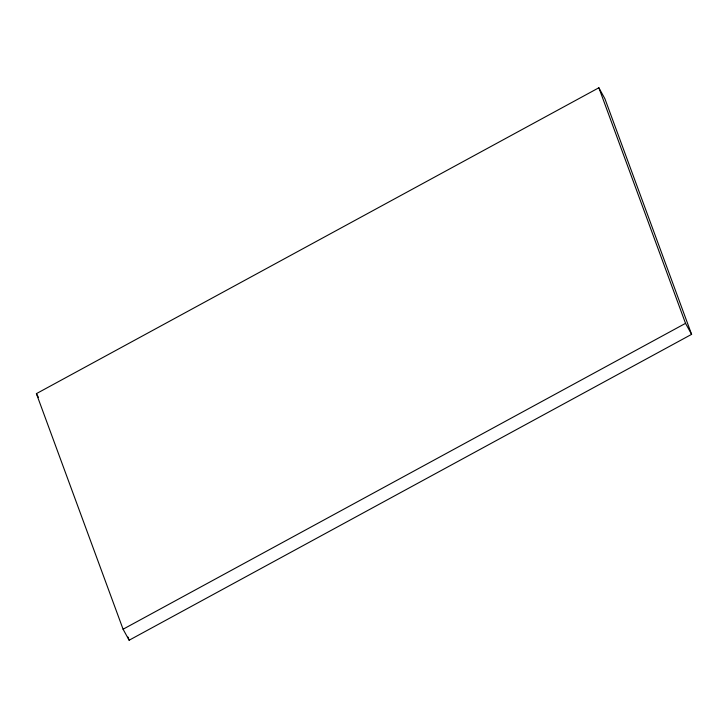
<?xml version="1.0" encoding="UTF-8"?>
<svg xmlns="http://www.w3.org/2000/svg" width="728" height="728" viewBox="0 0 728 728"><rect width="100%" height="100%" fill="white"/><g stroke="black" fill="none" stroke-linecap="round" stroke-linejoin="round"><path stroke-width="1.09" d="M36.4 393.648L598.862 87.779L604.923 98.781L691.6 334.352L129.138 640.221L123.078 629.22L36.4 393.648L38.42 397.315M123.078 629.22L685.53 323.35L598.862 87.779M685.53 323.35L691.6 334.352M127.964 637.027L129.138 640.221"/></g></svg>
